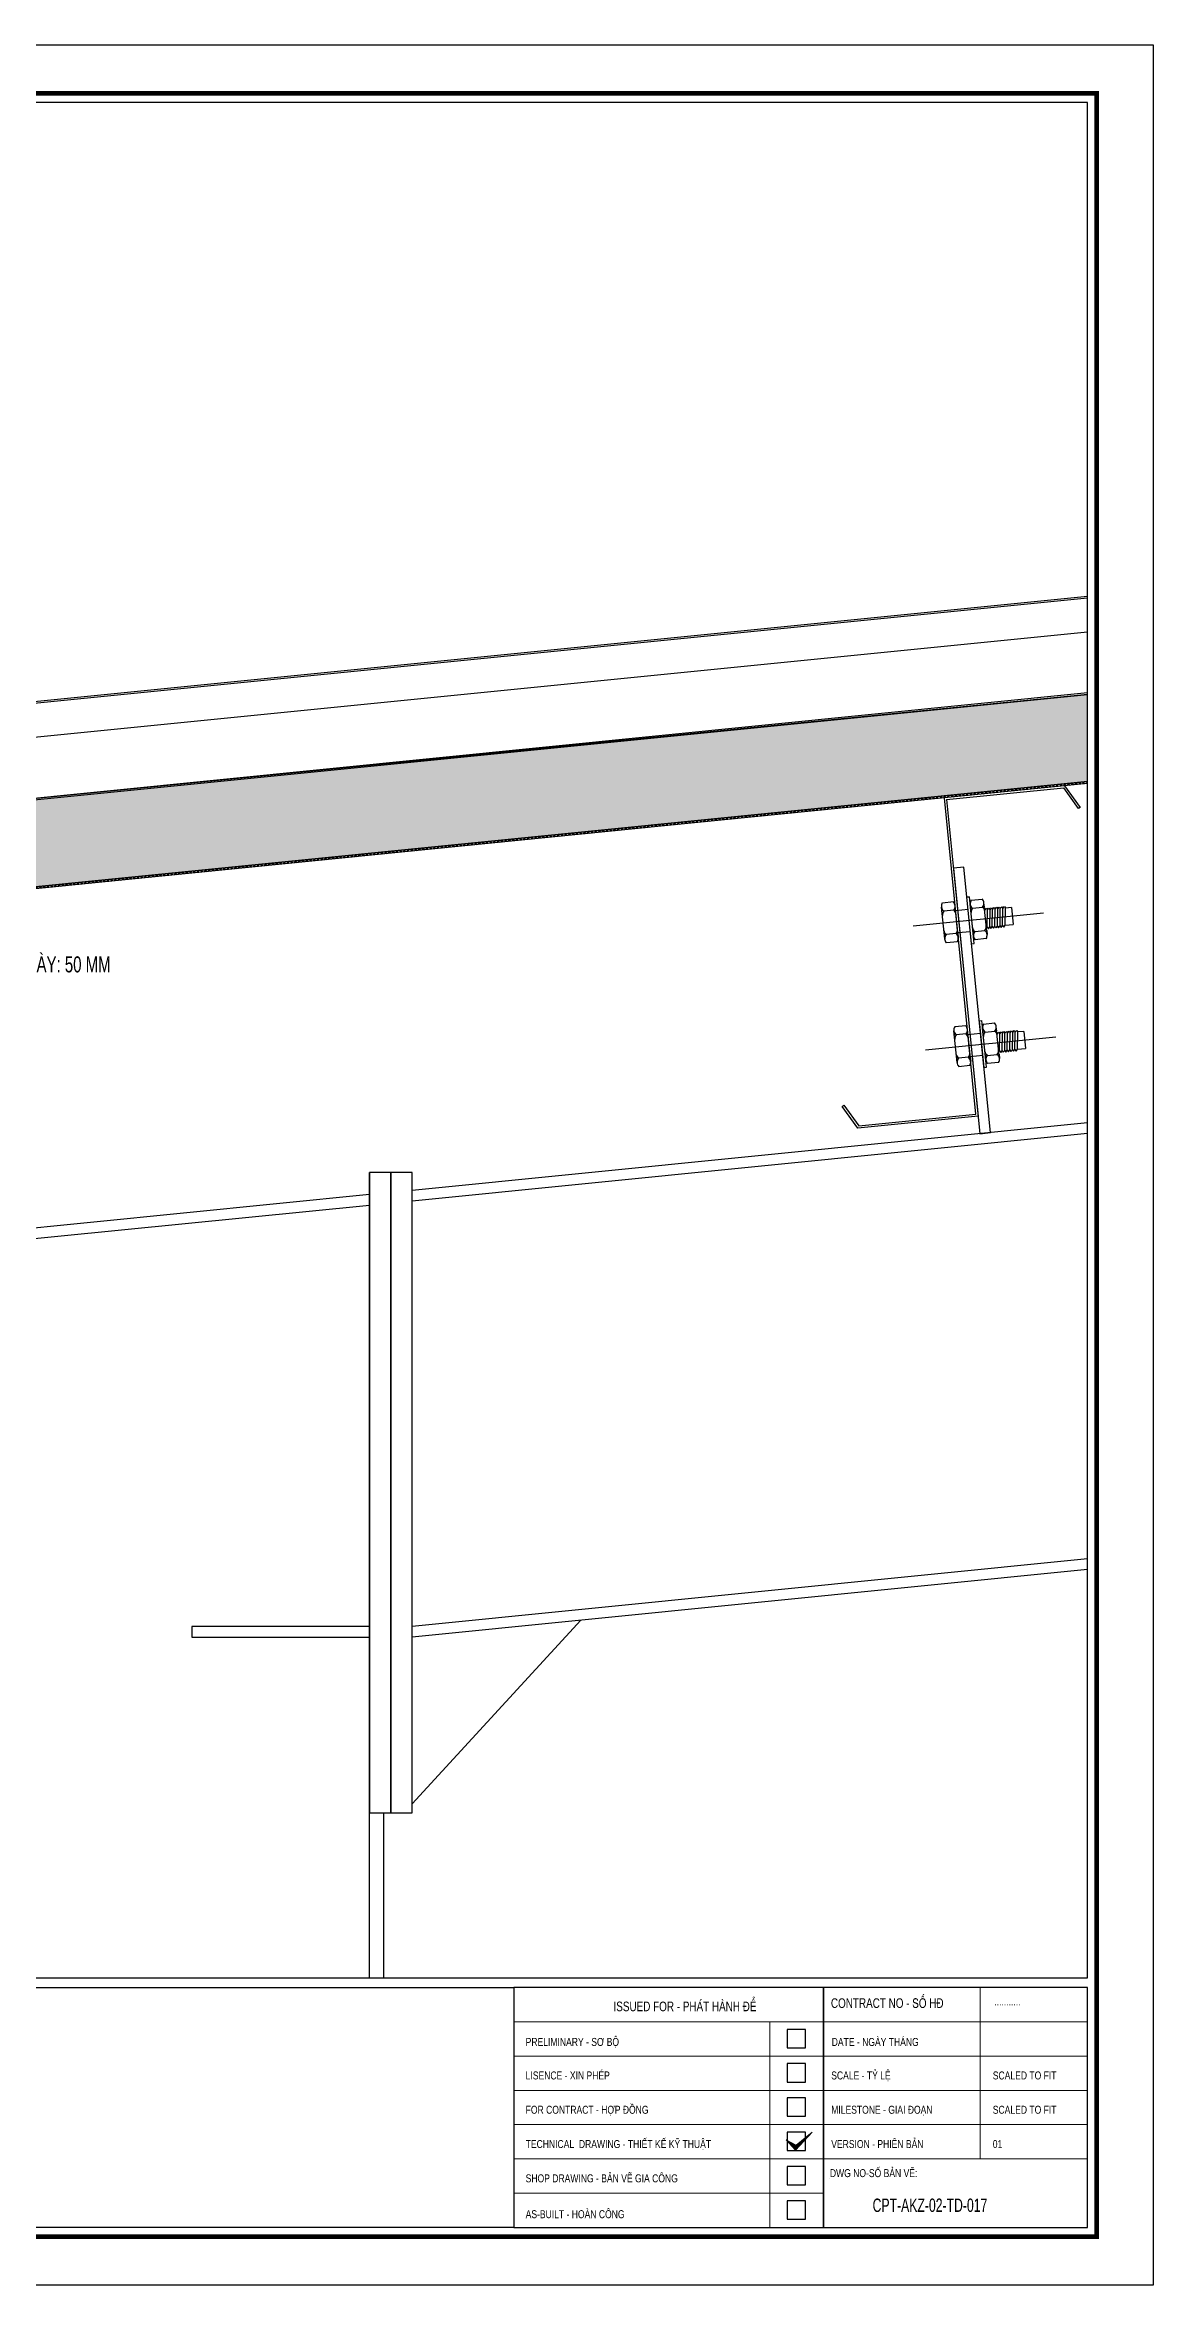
# Model space of a CAD drawing. Header units: inches. Extents: x 315041 to 662841, y -45540 to -35018.
# Drawn here: x 333559.6 to 333767.4, y -36581.1 to -36161.1 of the extents above; entities that cross this region are included whole.
import ezdxf
from ezdxf.enums import TextEntityAlignment as Align

# ---------------------------------------------------------------- set-up
doc = ezdxf.new("R2010")
doc.units = ezdxf.units.IN
doc.header["$MEASUREMENT"] = 0
for name, color, linetype in [('2', 2, 'Continuous'), ('2NET-VE', 8, 'Continuous'), ('5', 5, 'Continuous'), ('7', 7, 'Continuous'), ('8', 8, 'Continuous'), ('BAO KHUNG', 31, 'Continuous'), ('DIM', 8, 'Continuous'), ('Fast RSQ_A2 Frame$0$Khung ten', 4, 'Continuous'), ('GIANG', 1, 'Continuous'), ('ROOFING', 4, 'Continuous')]:
    doc.layers.add(name, color=color, linetype=linetype)
doc.layers.add('Cover text', color=7, linetype='Continuous', true_color=0x52370f)
for name, color, linetype, lineweight in [('DETAIL$0$S-Dim', 8, 'Continuous', 20), ('DETAIL$0$S-Hatch', 8, 'Continuous', 13), ('S-Hatch', 8, 'Continuous', 9)]:
    doc.layers.add(name, color=color, linetype=linetype, lineweight=lineweight)
doc.styles.add('ST1H', font='vnshxh.shx', dxfattribs={"width": 0.7})
doc.styles.get("Standard").update_dxf_attribs({"font": 'VHARIALN.TTF'})
doc.styles.add('style2', font='VHAVANI.TTF')
doc.styles.add('TIEU DE', font='VHARIALN.TTF', dxfattribs={"width": 0.8})

# ---------------------------------------------------------------- blocks, each defined once
blk = doc.blocks.new('DETAIL$0$MARK')
at = {"layer": 'DETAIL$0$S-Hatch', "linetype": 'Continuous'}
h = blk.add_hatch(dxfattribs=at)
h.set_pattern_fill('ANSI31', color=256, scale=50, style=0)
h.paths.add_polyline_path([(1667850, -1156933), (1667909, -1156997), (1668012, -1156885), (1667913, -1156967)])
at = {"layer": 'DETAIL$0$S-Dim', "linetype": 'Continuous'}
blk.add_lwpolyline([(1667850, -1156933), (1667909, -1156997), (1668012, -1156885), (1667913, -1156967), (1667850, -1156933)], dxfattribs=at)
blk = doc.blocks.new('A$C75D82031')
at = {"layer": '2', "color": 157, "linetype": 'Continuous'}
blk.add_lwpolyline([(0, 420), (594, 420), (594, 0), (0, 0)], close=True, dxfattribs=at)
at = {"layer": '7', "color": 147, "linetype": 'Continuous'}
blk.add_lwpolyline([(12.33, 57.61), (581.67, 57.61), (581.67, 409.19), (12.33, 409.19)], close=True, dxfattribs=at)
at = {"layer": 'BAO KHUNG', "color": 167, "linetype": 'Continuous', "const_width": 0.871}
blk.add_lwpolyline([(10.59, 9.07), (583.41, 9.07), (583.41, 410.93), (10.59, 410.93)], close=True, dxfattribs=at)
at = {"layer": 'BAO KHUNG', "color": 7}
for points in [[(211.89, 55.81), (474.14, 55.81), (474.14, 10.81), (211.89, 10.81)], [(474.14, 10.81), (532.16, 10.81), (532.16, 55.81), (474.14, 55.81)], [(532.16, 10.81), (581.67, 10.81), (581.67, 55.81), (532.16, 55.81)]]:
    blk.add_lwpolyline(points, close=True, dxfattribs=at)
at = {"layer": 'Fast RSQ_A2 Frame$0$Khung ten', "color": 7, "ltscale": 1000}
for points in [[(525.34, 44.51), (528.78, 44.51), (528.78, 47.96), (525.34, 47.96)], [(525.34, 38.09), (528.78, 38.09), (528.78, 41.53), (525.34, 41.53)], [(525.34, 31.66), (528.78, 31.66), (528.78, 35.1), (525.34, 35.1)], [(525.34, 25.23), (528.78, 25.23), (528.78, 28.67), (525.34, 28.67)], [(525.34, 18.8), (528.78, 18.8), (528.78, 22.24), (525.34, 22.24)], [(525.34, 12.37), (528.78, 12.37), (528.78, 15.81), (525.34, 15.81)]]:
    blk.add_lwpolyline(points, close=True, dxfattribs=at)
at = {"layer": 'S-Hatch'}
for p, q in [((561.54, 55.81), (561.54, 23.67)), ((474.14, 49.38), (532.16, 49.38)), ((522.13, 10.81), (522.13, 49.38)), ((532.16, 49.38), (581.67, 49.38)), ((474.14, 42.95), (532.16, 42.95)), ((532.16, 42.95), (581.67, 42.95)), ((474.14, 36.52), (532.16, 36.52)), ((532.16, 36.52), (581.67, 36.52)), ((474.14, 30.1), (532.16, 30.1)), ((532.16, 30.1), (581.67, 30.1)), ((474.14, 23.67), (532.16, 23.67)), ((532.16, 23.67), (581.67, 23.67)), ((474.14, 17.24), (532.16, 17.24))]:
    blk.add_line(p, q, dxfattribs=at)
at = {"layer": 'DETAIL$0$S-Dim', "linetype": 'Continuous', "xscale": 0.02999999996973202, "yscale": 0.02999999996973202, "zscale": 0.02999999996973202}
blk.add_blockref('DETAIL$0$MARK', (-49510.32, 34735.23), dxfattribs=at)
at = {"layer": 'BAO KHUNG', "color": 7, "linetype": 'Continuous', "width": 0.9}
blk.add_text('ISSUED FOR - PHÁT HÀNH ĐỂ ', height=1.8, dxfattribs=at).set_placement((506.46, 51.36), align=Align.CENTER)
blk.add_text('CONTRACT NO - Sè H§', height=1.8, dxfattribs=at).set_placement((533.57, 51.98))
at = {"layer": 'BAO KHUNG', "color": 109, "linetype": 'Continuous', "style": 'style2', "width": 0.8}
blk.add_text('...........', height=1.5, dxfattribs=at).set_placement((564.21, 52.44))
at = {"layer": 'Cover text', "linetype": 'Continuous', "style": 'style2', "width": 0.8}
for s, p in [('PRELIMINARY - S¥ Bé', (476.33, 44.85)), ('date - NGµY TH¸NG', (533.72, 44.85)), ('LISENCE - XIN PHÐP', (476.33, 38.57)), ('scale - tû lÖ', (533.63, 38.57)), ('scaled to fit', (563.92, 38.57)), ('FOR CONTRACT - HîP §åNG', (476.33, 32.14)), ('MILESTONE - GIAI §O¹N', (533.63, 32.14)), ('scaled to fit', (563.92, 32.14)), ('TECHNICAL  DRAWING - THIÕT KÕ Kü THUËT', (476.33, 25.71)), ('VERSION - PHI£N B¶N', (533.63, 25.71)), ('01', (563.92, 25.71)), ('SHOP DRAWING - B¶N VÏ GIA C¤NG', (476.33, 19.28)), ('%%u%%udwg no-sè b¶n vÏ:', (533.38, 20.26)), ('AS-BUILT - HOµN C¤NG', (476.33, 12.56))]:
    blk.add_text(s, height=1.5, dxfattribs=at).set_placement(p)
blk = doc.blocks.new('*U235')
at = {"layer": '2NET-VE', "ltscale": 0.5}
for p, q in [((0, 8.3), (9.5, 8.3)), ((22.9, 7.4), (22.9, 7.4)), ((0, -8.3), (9.5, -8.3)), ((22.9, -7.4), (22.9, -7.4))]:
    blk.add_line(p, q, dxfattribs=at)
at = {"layer": '7', "linetype": 'Continuous'}
for p, q in [((21.9, 6.4), (23.1, 7.7)), ((22.3, -6.4), (23.8, 6.4)), ((23.1, 7.7), (23.8, 6.4)), ((23.8, 6.4), (25.1, 7.7)), ((24.3, -6.4), (25.8, 6.4)), ((25.1, 7.7), (25.8, 6.4)), ((25.8, 6.4), (27, 7.7)), ((26.2, -6.4), (27.7, 6.4)), ((27, 7.7), (27.7, 6.4)), ((27.7, 6.4), (28.9, 7.7)), ((28.1, -6.4), (29.6, 6.4)), ((28.9, 7.7), (29.6, 6.4)), ((29.6, 6.4), (30.9, 7.7)), ((30.1, -6.4), (31.6, 6.4)), ((30.1, -6.4), (31.6, 6.4)), ((30.9, 7.7), (31.6, 6.4)), ((31.6, 6.4), (32.8, 7.7)), ((32, -6.4), (33.5, 6.4)), ((32.8, 7.7), (33.5, 6.4)), ((33.5, 6.4), (34.7, 7.7)), ((33.9, -6.4), (35.4, 6.4)), ((33.9, -6.4), (35.4, 6.4)), ((33.9, -6.4), (35.4, 6.4)), ((34.7, 7.7), (35.4, 6.4)), ((35.4, 6.4), (36.7, 7.7)), ((35.9, -6.4), (37.4, 6.4)), ((36.7, 7.7), (37.4, 6.4)), ((41.9, 6.4), (37.4, 6.4)), ((41.9, 6.4), (41.9, -6.4)), ((22.1, -6.4), (21.7, -6.4)), ((22.3, -6.4), (21.9, -6.4)), ((22.3, -6.4), (23.1, -7.7)), ((23.1, -7.7), (24.3, -6.4)), ((24.3, -6.4), (25, -7.7)), ((25, -7.7), (26.2, -6.4)), ((26.2, -6.4), (26.9, -7.7)), ((26.9, -7.7), (28.1, -6.4)), ((28.1, -6.4), (28.9, -7.7)), ((28.9, -7.7), (30.1, -6.4)), ((30.1, -6.4), (30.8, -7.7)), ((30.8, -7.7), (32, -6.4)), ((32, -6.4), (32.7, -7.7)), ((32.7, -7.7), (33.9, -6.4)), ((33.9, -6.4), (34.7, -7.7)), ((34.7, -7.7), (35.9, -6.4)), ((35.9, -6.4), (41.9, -6.4))]:
    blk.add_line(p, q, dxfattribs=at)
at = {"layer": '8', "linetype": 'Continuous'}
for p, q in [((9.5, -17.6), (9.5, 17.6)), ((9.5, 17.6), (11.4, 17.6)), ((11.4, -17.6), (11.4, 17.6)), ((-10.2, 8.8), (-10.2, 11.9)), ((-10.2, -11.9), (-10.2, 11.9)), ((-0.9, 14.9), (-9.3, 14.9)), ((-1.4, 8.8), (-8.9, 8.8)), ((0, 8.8), (0, 11.9)), ((0, -11.9), (0, 11.9)), ((11.4, 8.8), (11.4, 11.9)), ((11.4, -11.9), (11.4, 11.9)), ((12.3, 14.9), (20.7, 14.9)), ((12.8, 8.8), (20.3, 8.8)), ((21.7, 8.8), (21.7, 11.9)), ((21.7, -11.9), (21.7, 11.9)), ((-10.2, -8.8), (-10.2, -11.9)), ((-9.3, -14.9), (-0.9, -14.9)), ((-1.4, -8.8), (-8.9, -8.8)), ((0, -8.8), (0, -11.9)), ((11.4, -8.8), (11.4, -11.9)), ((20.7, -14.9), (12.3, -14.9)), ((12.8, -8.8), (20.3, -8.8)), ((21.7, -8.8), (21.7, -11.9)), ((9.5, -17.6), (11.4, -17.6))]:
    blk.add_line(p, q, dxfattribs=at)
at = {"layer": '8', "ltscale": 10}
blk.add_line((-32.8, 0), (65.5, 0), dxfattribs=at)
at = {"layer": '8', "linetype": 'Continuous'}
for centre, radius, start, end in [((-4.7, 11.9), 5.58, 146.602, 180), ((-6.1, 11.9), 4.1, 180, 228.5476), ((-6.1, 5.7), 4.1, 131.4524, 180), ((-4.1, 11.9), 4.1, 311.4524, 0), ((-4.1, 5.7), 4.1, 0, 48.5476), ((-5.6, 11.9), 5.58, 0, 33.398), ((17, 11.9), 5.58, 146.602, 180), ((15.5, 11.9), 4.1, 180, 228.5476), ((15.5, 5.7), 4.1, 131.4524, 180), ((17.6, 11.9), 4.1, 311.4524, 0), ((17.6, 5.7), 4.1, 0, 48.5476), ((16.1, 11.9), 5.58, 0, 33.398), ((-6.1, -5.7), 4.1, 180, 228.5476), ((-6.1, -11.9), 4.1, 131.4524, 180), ((-4.7, -11.9), 5.58, 180, 213.398), ((-4.1, -5.7), 4.1, 311.4524, 0), ((-4.1, -11.9), 4.1, 0, 48.5476), ((-5.6, -11.9), 5.58, 326.602, 0), ((15.5, -5.7), 4.1, 180, 228.5476), ((15.5, -11.9), 4.1, 131.4524, 180), ((17, -11.9), 5.58, 180, 213.398), ((17.6, -5.7), 4.1, 311.4524, 0), ((17.6, -11.9), 4.1, 0, 48.5476), ((16.1, -11.9), 5.58, 326.602, 0)]:
    blk.add_arc(centre, radius, start, end, dxfattribs=at)
blk = doc.blocks.new('*U234')
at = {"layer": '2NET-VE', "ltscale": 0.5}
for p, q in [((0, 8.3), (9.5, 8.3)), ((22.9, 7.4), (22.9, 7.4)), ((0, -8.3), (9.5, -8.3)), ((22.9, -7.4), (22.9, -7.4))]:
    blk.add_line(p, q, dxfattribs=at)
at = {"layer": '7', "linetype": 'Continuous'}
for p, q in [((21.9, 6.4), (23.1, 7.7)), ((22.3, -6.4), (23.8, 6.4)), ((23.1, 7.7), (23.8, 6.4)), ((23.8, 6.4), (25.1, 7.7)), ((24.3, -6.4), (25.8, 6.4)), ((25.1, 7.7), (25.8, 6.4)), ((25.8, 6.4), (27, 7.7)), ((26.2, -6.4), (27.7, 6.4)), ((27, 7.7), (27.7, 6.4)), ((27.7, 6.4), (28.9, 7.7)), ((28.1, -6.4), (29.6, 6.4)), ((28.9, 7.7), (29.6, 6.4)), ((29.6, 6.4), (30.9, 7.7)), ((30.1, -6.4), (31.6, 6.4)), ((30.1, -6.4), (31.6, 6.4)), ((30.9, 7.7), (31.6, 6.4)), ((31.6, 6.4), (32.8, 7.7)), ((32, -6.4), (33.5, 6.4)), ((32.8, 7.7), (33.5, 6.4)), ((33.5, 6.4), (34.7, 7.7)), ((33.9, -6.4), (35.4, 6.4)), ((33.9, -6.4), (35.4, 6.4)), ((33.9, -6.4), (35.4, 6.4)), ((34.7, 7.7), (35.4, 6.4)), ((35.4, 6.4), (36.7, 7.7)), ((35.9, -6.4), (37.4, 6.4)), ((36.7, 7.7), (37.4, 6.4)), ((41.9, 6.4), (37.4, 6.4)), ((41.9, 6.4), (41.9, -6.4)), ((22.1, -6.4), (21.7, -6.4)), ((22.3, -6.4), (21.9, -6.4)), ((22.3, -6.4), (23.1, -7.7)), ((23.1, -7.7), (24.3, -6.4)), ((24.3, -6.4), (25, -7.7)), ((25, -7.7), (26.2, -6.4)), ((26.2, -6.4), (26.9, -7.7)), ((26.9, -7.7), (28.1, -6.4)), ((28.1, -6.4), (28.9, -7.7)), ((28.9, -7.7), (30.1, -6.4)), ((30.1, -6.4), (30.8, -7.7)), ((30.8, -7.7), (32, -6.4)), ((32, -6.4), (32.7, -7.7)), ((32.7, -7.7), (33.9, -6.4)), ((33.9, -6.4), (34.7, -7.7)), ((34.7, -7.7), (35.9, -6.4)), ((35.9, -6.4), (41.9, -6.4))]:
    blk.add_line(p, q, dxfattribs=at)
at = {"layer": '8', "linetype": 'Continuous'}
for p, q in [((9.5, -17.6), (9.5, 17.6)), ((9.5, 17.6), (11.4, 17.6)), ((11.4, -17.6), (11.4, 17.6)), ((-10.2, 8.8), (-10.2, 11.9)), ((-10.2, -11.9), (-10.2, 11.9)), ((-0.9, 14.9), (-9.3, 14.9)), ((-1.4, 8.8), (-8.9, 8.8)), ((0, 8.8), (0, 11.9)), ((0, -11.9), (0, 11.9)), ((11.4, 8.8), (11.4, 11.9)), ((11.4, -11.9), (11.4, 11.9)), ((12.3, 14.9), (20.7, 14.9)), ((12.8, 8.8), (20.3, 8.8)), ((21.7, 8.8), (21.7, 11.9)), ((21.7, -11.9), (21.7, 11.9)), ((-10.2, -8.8), (-10.2, -11.9)), ((-9.3, -14.9), (-0.9, -14.9)), ((-1.4, -8.8), (-8.9, -8.8)), ((0, -8.8), (0, -11.9)), ((11.4, -8.8), (11.4, -11.9)), ((20.7, -14.9), (12.3, -14.9)), ((12.8, -8.8), (20.3, -8.8)), ((21.7, -8.8), (21.7, -11.9)), ((9.5, -17.6), (11.4, -17.6))]:
    blk.add_line(p, q, dxfattribs=at)
at = {"layer": '8', "ltscale": 10}
blk.add_line((-32.8, 0), (65.5, 0), dxfattribs=at)
at = {"layer": '8', "linetype": 'Continuous'}
for centre, radius, start, end in [((-4.7, 11.9), 5.58, 146.602, 180), ((-6.1, 11.9), 4.1, 180, 228.5476), ((-6.1, 5.7), 4.1, 131.4524, 180), ((-4.1, 11.9), 4.1, 311.4524, 0), ((-4.1, 5.7), 4.1, 0, 48.5476), ((-5.6, 11.9), 5.58, 0, 33.398), ((17, 11.9), 5.58, 146.602, 180), ((15.5, 11.9), 4.1, 180, 228.5476), ((15.5, 5.7), 4.1, 131.4524, 180), ((17.6, 11.9), 4.1, 311.4524, 0), ((17.6, 5.7), 4.1, 0, 48.5476), ((16.1, 11.9), 5.58, 0, 33.398), ((-6.1, -5.7), 4.1, 180, 228.5476), ((-6.1, -11.9), 4.1, 131.4524, 180), ((-4.7, -11.9), 5.58, 180, 213.398), ((-4.1, -5.7), 4.1, 311.4524, 0), ((-4.1, -11.9), 4.1, 0, 48.5476), ((-5.6, -11.9), 5.58, 326.602, 0), ((15.5, -5.7), 4.1, 180, 228.5476), ((15.5, -11.9), 4.1, 131.4524, 180), ((17, -11.9), 5.58, 180, 213.398), ((17.6, -5.7), 4.1, 311.4524, 0), ((17.6, -11.9), 4.1, 0, 48.5476), ((16.1, -11.9), 5.58, 326.602, 0)]:
    blk.add_arc(centre, radius, start, end, dxfattribs=at)
blk = doc.blocks.new('XM150')
at = {"layer": '2', "ltscale": 0.015}
for p, q in [((68.9, 180), (0.9, 180)), ((0.9, 1.1), (0.9, 180)), ((2, 178.9), (2, 0)), ((2, 178.9), (68.3, 178.9)), ((75.4, 166.5), (68.3, 178.9)), ((68.9, 180), (76.4, 167)), ((76.4, 167), (75.4, 166.5)), ((-73.5, 13), (-72.5, 13.5)), ((-66, 0), (-73.5, 13)), ((-72.5, 13.5), (-65.4, 1.1)), ((2, 0), (-66, 0)), ((-65.4, 1.1), (0.9, 1.1))]:
    blk.add_line(p, q, dxfattribs=at)
at = {"layer": '5'}
blk.add_lwpolyline([(8, -10), (8, 140), (2, 140), (2, -10), (8, -10)], close=True, dxfattribs=at)
at = {"layer": 'GIANG', "xscale": 0.7499999999999999, "yscale": 0.7499999999999999, "zscale": 0.7499999999999999}
for name, p in [('*U235', (0.9, 110)), ('*U234', (0.9, 40))]:
    blk.add_blockref(name, p, dxfattribs=at)
blk = doc.blocks.new('*U238')
at = {"layer": '2', "xscale": 0.008333333333333335, "yscale": 0.008333333333333335, "zscale": 0.008333333333333335, "rotation": 5.710593137616317}
blk.add_blockref('XM150', (0.083, -0.704), dxfattribs=at)

msp = doc.modelspace()

# ---------------------------------------------------------------- hatches: boundary and pattern name
at = {"true_color": 0xf25d0d}
h = msp.add_hatch(dxfattribs=at)
h.set_pattern_fill('FLEX,_O', color=20, scale=10)
h.set_pattern_definition([(0, (10835.7, 995.311), (0, 2.5), [2.5, -2.5]), (45, (10838.2001, 995.3109), (1e-16, 2.499999996), [0.625, -2.28553391, 0.625, -3.53553391])])
h.paths.add_polyline_path([(333755.1113, -36299.2538), (333755.1113, -36282.9122), (333425.3607, -36315.5523), (333427.279, -36332.0241)])
at = {"true_color": 0xf2ee0d}
h = msp.add_hatch(dxfattribs=at)
h.set_pattern_fill('ANSI37,_O', color=2, scale=4, angle=-5.709972)
h.set_pattern_definition([(50.70997249, (7335.41576, -32613.07716), (-0.38697521985, 0.316623087), []), (140.70997249, (7335.41576, -32613.07716), (-0.316623087, -0.38697521985), [])])
h.paths.add_polyline_path([(333755.1113, -36299.5654), (333755.1113, -36299.2538), (333427.279, -36332.0241), (333427.279, -36332.3591)])

# ---------------------------------------------------------------- linework, layer by layer
at = {"color": 20, "true_color": 0xf25d0d}
msp.add_lwpolyline([(333755.1113, -36299.2538), (333755.1113, -36282.9122), (333425.3607, -36315.5523), (333427.279, -36332.0241), (333755.1113, -36299.2538)], dxfattribs=at)
at = {"color": 2, "true_color": 0xf2ee0d}
msp.add_lwpolyline([(333755.1113, -36299.5654), (333755.1113, -36299.2538), (333427.279, -36332.0241), (333427.279, -36332.3591), (333755.1113, -36299.5654)], dxfattribs=at)
at = {"layer": '2'}
for p, q in [((333755.1113, -36363.2281), (333628.5095, -36375.8883)), ((333755.1113, -36365.2381), (333628.5095, -36377.8983)), ((333620.5095, -36523.5197), (333620.5095, -36372.5549)), ((333620.5095, -36376.6883), (333359.1762, -36402.8216)), ((333620.5095, -36378.6983), (333359.1762, -36404.8316)), ((333755.1113, -36444.9671), (333628.5095, -36457.6273)), ((333755.1113, -36446.9771), (333628.5095, -36459.6372)), ((333628.5095, -36490.8883), (333660.1095, -36456.4772)), ((333623.1762, -36523.5197), (333623.1762, -36492.5549))]:
    msp.add_line(p, q, dxfattribs=at)
for points in [[(333620.5095, -36372.5549), (333620.5095, -36492.5549), (333624.5095, -36492.5549), (333624.5095, -36372.5549)], [(333624.5095, -36372.5549), (333624.5095, -36492.5549), (333628.5095, -36492.5549), (333628.5095, -36372.5549)], [(333587.1762, -36459.6372), (333620.5095, -36459.6372), (333620.5095, -36457.6372), (333587.1762, -36457.6372)]]:
    msp.add_lwpolyline(points, close=True, dxfattribs=at)
at = {"layer": 'ROOFING'}
for p, q in [((333377.8875, -36302.2098), (333755.1113, -36264.4874)), ((333377.9184, -36302.5417), (333755.1113, -36264.8224)), ((333378.5054, -36308.848), (333755.1113, -36271.1874)), ((333390.9284, -36319.3305), (333755.1113, -36282.9122)), ((333392.3927, -36318.8491), (333755.1113, -36282.5772))]:
    msp.add_line(p, q, dxfattribs=at)

# ---------------------------------------------------------------- block references
at = {"color": 1}
msp.add_blockref('A$C75D82031', (333173.4423, -36581.1298), dxfattribs=at)
at = {"layer": 'DIM', "color": 0, "linetype": 'ByBlock', "lineweight": -2, "transparency": 16777216, "xscale": 40, "yscale": 40, "zscale": 40}
msp.add_blockref('*U238', (333730.6296, -36333.8517), dxfattribs=at)

# ---------------------------------------------------------------- texts
at = {"color": 3, "ltscale": 0.5, "style": 'TIEU DE', "width": 0.8}
msp.add_attdef('CPT-AKZ-02-TD-017', text='KC-01', height=2.5, dxfattribs=at).set_placement((333725.5855, -36566.1401), align=Align.MIDDLE_CENTER)

# ---------------------------------------------------------------- next in the draw order: texts
at = {"color": 20, "true_color": 0xf25d0d, "insert": (333483.0125, -36338.8513), "char_height": 3, "attachment_point": 4, "style": 'ST1H', "bg_fill": 2}
msp.add_mtext('\\A1;C¸CH NHIÖT M¸I: ROCKWOOL, tû träng: 40 kg/m3, dµy: 50 mm\\PB¹T CHÞU LùC( MµNG NH¤M+SîI DÖT HDPE) +\\PL¦íI INOX 304, SîI=1.0 MM', dxfattribs=at)

doc.saveas('drawing.dxf')
